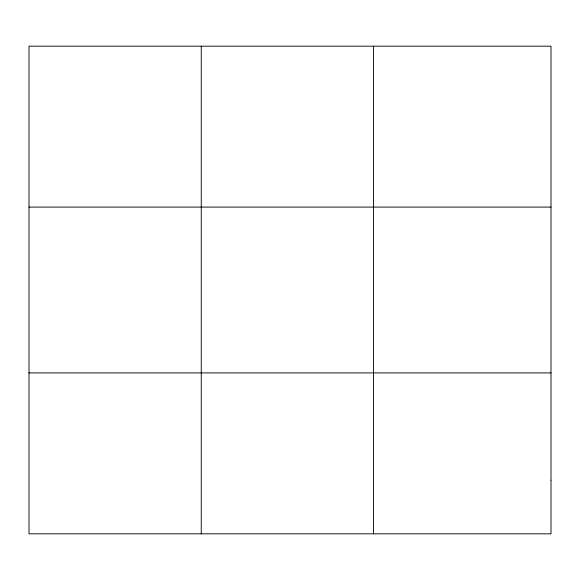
<?xml version="1.0" encoding="UTF-8"?>
<svg xmlns="http://www.w3.org/2000/svg" width="580" height="580" viewBox="0 0 580 580"><rect width="100%" height="100%" fill="white"/><g stroke="black" fill="none" stroke-linecap="round" stroke-linejoin="round"><path stroke-width="0.87" d="M201.26 46.175L201.26 533.825M373.52 46.175L373.52 533.825M29 207.096L551 207.096M29 372.904L551 372.904M551 480.182L551 533.825L29 533.825L29 46.175L551 46.175L551 480.182"/></g></svg>
